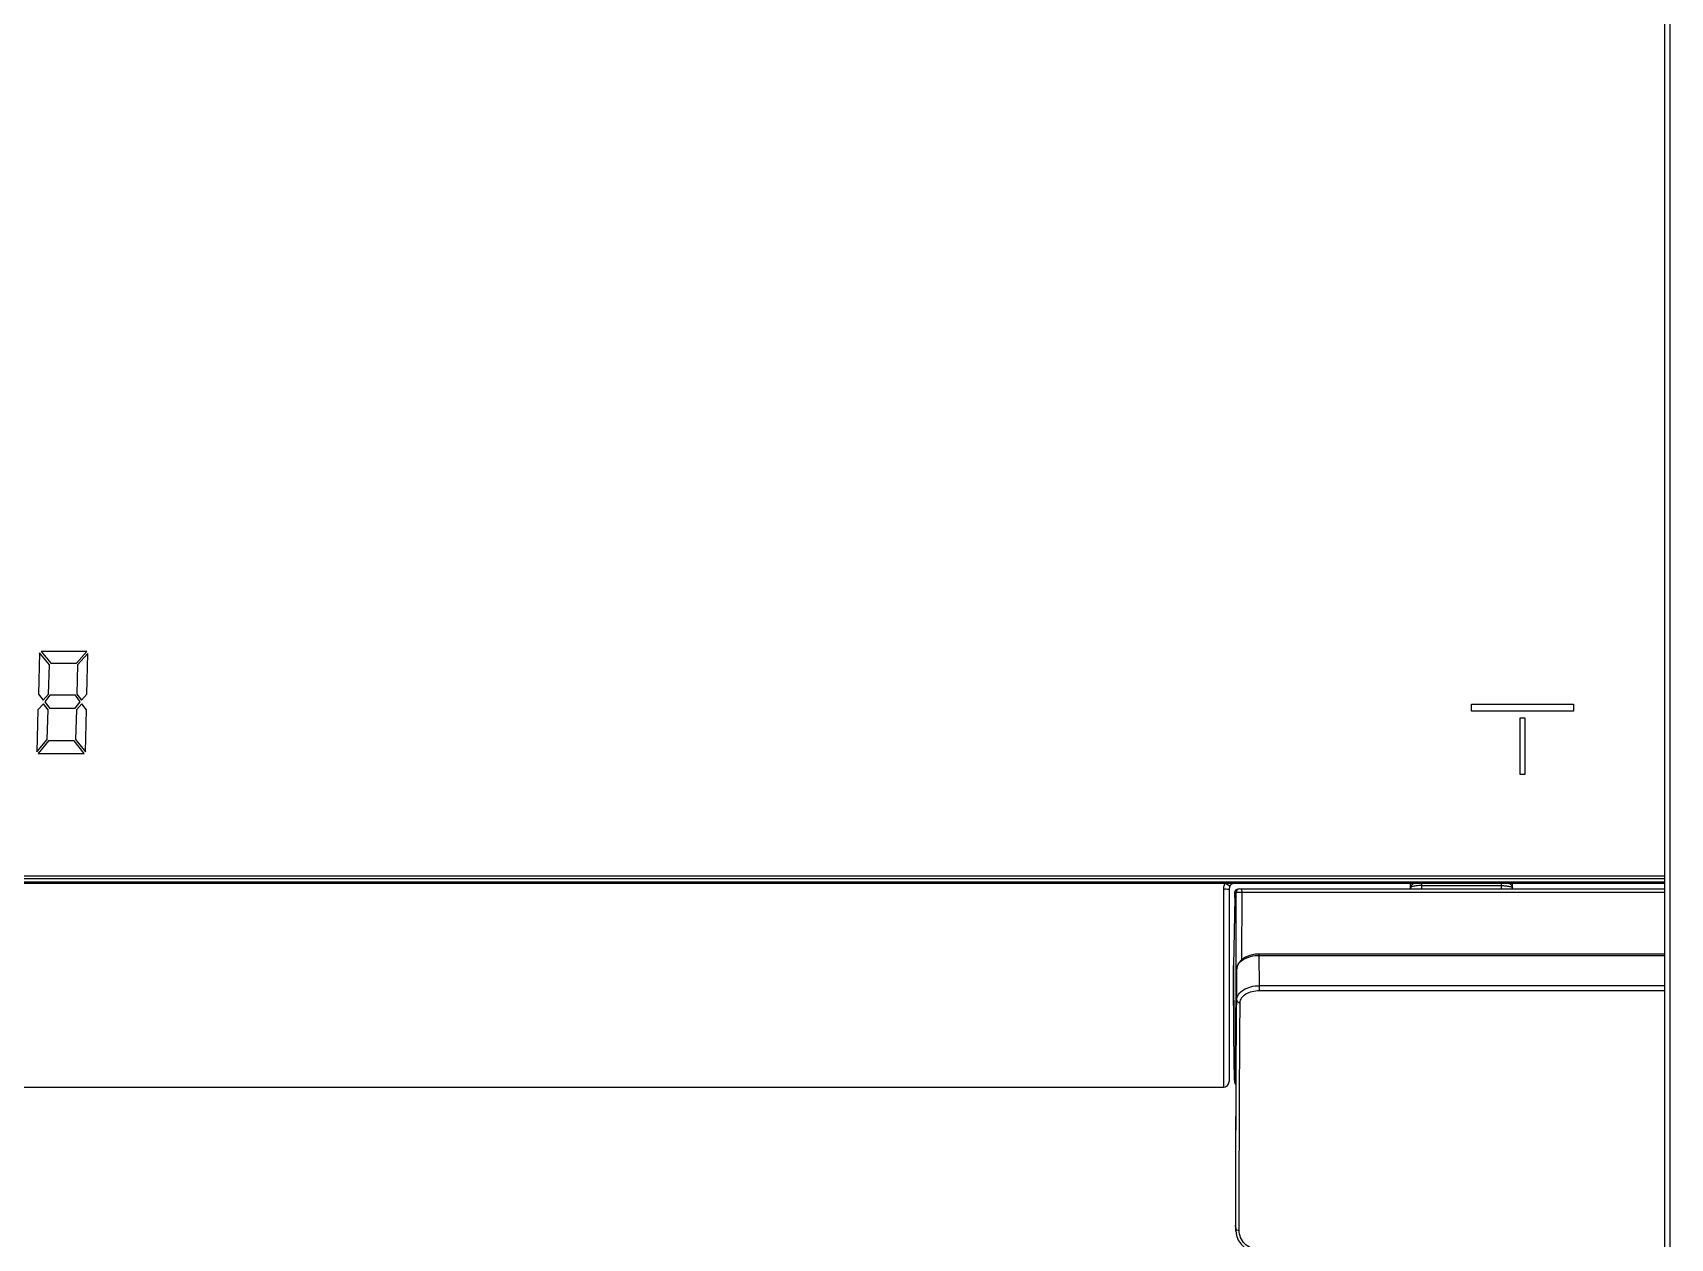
# Model space of a CAD drawing. Header units: millimetres. Extents: x 13495 to 14291, y -4366 to -3315.
# Drawn here: x 13818.88 to 13855.01, y -3563.32 to -3536.73 of the extents above; entities that cross this region are included whole.
import ezdxf

# ---------------------------------------------------------------- set-up
doc = ezdxf.new("R2010")
doc.units = ezdxf.units.MM
doc.header["$LTSCALE"] = 0.1
doc.layers.add('1', color=7, linetype='Continuous')

msp = doc.modelspace()

# ---------------------------------------------------------------- linework, layer by layer
at = {"layer": '1', "color": 7, "linetype": 'Continuous'}
for p, q in [((13854.88, -3530.113), (13854.88, -3634.863)), ((13855.005, -3634.988), (13855.005, -3529.988)), ((13819.035, -3550.406), (13819.012, -3551.316)), ((13819.25, -3550.673), (13819.035, -3550.406)), ((13819.066, -3550.379), (13819.282, -3550.633)), ((13820.076, -3550.379), (13819.066, -3550.379)), ((13819.846, -3550.633), (13820.076, -3550.379)), ((13820.1, -3550.419), (13819.869, -3550.673)), ((13820.077, -3551.316), (13820.1, -3550.419)), ((13819.229, -3551.316), (13819.25, -3550.673)), ((13819.282, -3550.633), (13819.846, -3550.633)), ((13819.869, -3550.673), (13819.859, -3551.316)), ((13819.012, -3551.316), (13819.115, -3551.45)), ((13819.115, -3551.45), (13819.229, -3551.316)), ((13819.263, -3551.343), (13819.149, -3551.49)), ((13819.149, -3551.49), (13819.251, -3551.624)), ((13819.828, -3551.343), (13819.263, -3551.343)), ((13819.816, -3551.624), (13819.931, -3551.49)), ((13819.931, -3551.49), (13819.828, -3551.343)), ((13819.859, -3551.316), (13819.962, -3551.45)), ((13819.962, -3551.45), (13820.077, -3551.316)), ((13818.992, -3551.664), (13818.97, -3552.589)), ((13819.117, -3551.531), (13818.992, -3551.664)), ((13819.22, -3551.664), (13819.117, -3551.531)), ((13819.199, -3552.321), (13819.22, -3551.664)), ((13819.251, -3551.624), (13819.816, -3551.624)), ((13819.85, -3551.664), (13819.829, -3552.321)), ((13819.965, -3551.531), (13819.85, -3551.664)), ((13820.067, -3551.664), (13819.965, -3551.531)), ((13820.045, -3552.589), (13820.067, -3551.664)), ((13850.619, -3551.691), (13850.619, -3551.541)), ((13850.619, -3551.541), (13852.869, -3551.541)), ((13852.869, -3551.691), (13850.619, -3551.691)), ((13851.694, -3553.091), (13851.694, -3551.841)), ((13851.694, -3551.841), (13851.794, -3551.841)), ((13851.794, -3551.841), (13851.794, -3553.091)), ((13852.869, -3551.541), (13852.869, -3551.691)), ((13818.97, -3552.589), (13819.199, -3552.321)), ((13819.233, -3552.347), (13819.004, -3552.629)), ((13819.798, -3552.347), (13819.233, -3552.347)), ((13820.014, -3552.629), (13819.798, -3552.347)), ((13819.829, -3552.321), (13820.045, -3552.589)), ((13819.004, -3552.629), (13820.014, -3552.629)), ((13851.794, -3553.091), (13851.694, -3553.091)), ((13782.273, -3555.488), (13854.88, -3555.488)), ((13854.88, -3555.332), (13782.523, -3555.332)), ((13854.88, -3555.332), (13782.523, -3555.332)), ((13782.523, -3555.385), (13854.88, -3555.385)), ((13854.88, -3555.466), (13782.523, -3555.466)), ((13845.29, -3555.551), (13845.182, -3555.488)), ((13849.27, -3555.488), (13849.269, -3555.613)), ((13849.277, -3555.488), (13849.277, -3555.613)), ((13849.528, -3555.54), (13849.528, -3555.488)), ((13851.278, -3555.488), (13851.278, -3555.54)), ((13851.527, -3555.613), (13851.527, -3555.488)), ((13845.148, -3555.617), (13845.148, -3559.988)), ((13845.273, -3555.613), (13845.273, -3559.863)), ((13845.398, -3555.809), (13845.37, -3557.302)), ((13845.398, -3555.809), (13845.398, -3555.81)), ((13845.403, -3555.688), (13845.433, -3555.688)), ((13845.508, -3555.613), (13854.88, -3555.613)), ((13845.556, -3557.175), (13845.559, -3555.691)), ((13845.559, -3555.691), (13845.558, -3555.613)), ((13854.88, -3555.691), (13845.559, -3555.691)), ((13849.528, -3555.613), (13849.528, -3555.54)), ((13849.528, -3555.54), (13851.278, -3555.54)), ((13851.278, -3555.54), (13851.278, -3555.613)), ((13854.88, -3557.05), (13845.94, -3557.05)), ((13845.94, -3557.079), (13845.94, -3557.05)), ((13845.944, -3557.749), (13845.94, -3557.079)), ((13845.94, -3557.079), (13854.88, -3557.079)), ((13845.37, -3557.301), (13845.37, -3557.302)), ((13845.37, -3557.302), (13845.372, -3557.806)), ((13845.429, -3557.397), (13845.43, -3557.375)), ((13845.437, -3557.396), (13845.437, -3557.397)), ((13845.441, -3558.068), (13845.437, -3557.397)), ((13845.372, -3557.806), (13845.373, -3557.874)), ((13845.373, -3557.874), (13845.375, -3558.252)), ((13854.88, -3557.749), (13845.944, -3557.749)), ((13845.944, -3557.854), (13845.944, -3557.749)), ((13845.944, -3557.854), (13854.88, -3557.854)), ((13845.375, -3558.252), (13845.375, -3558.348)), ((13845.375, -3558.348), (13845.378, -3558.683)), ((13845.378, -3558.683), (13845.378, -3558.724)), ((13845.378, -3558.724), (13845.381, -3559.061)), ((13845.381, -3559.061), (13845.382, -3559.088)), ((13782.348, -3559.988), (13845.148, -3559.988)), ((13845.415, -3563.059), (13845.414, -3563.029)), ((13845.414, -3563.029), (13845.42, -3563.133)), ((13845.415, -3563.059), (13845.421, -3563.163)), ((13845.42, -3563.059), (13845.42, -3563.028)), ((13845.42, -3563.133), (13845.42, -3563.059)), ((13845.42, -3563.144), (13845.42, -3563.133)), ((13845.42, -3563.155), (13845.42, -3563.144)), ((13845.421, -3563.163), (13845.42, -3563.155)), ((13845.435, -3563.141), (13845.424, -3563.137))]:
    msp.add_line(p, q, dxfattribs=at)
for points in [[(13845.94, -3557.05), (13845.846, -3557.056), (13845.734, -3557.08), (13845.633, -3557.12), (13845.548, -3557.177), (13845.486, -3557.246), (13845.448, -3557.324), (13845.437, -3557.396)], [(13845.42, -3563.155), (13845.435, -3563.255), (13845.475, -3563.36), (13845.538, -3563.453), (13845.621, -3563.53), (13845.718, -3563.586), (13845.826, -3563.619), (13845.919, -3563.628)]]:
    msp.add_lwpolyline(points, dxfattribs=at)
for centre, radius, start, end in [((13845.413, -3555.617), 0.265, 170.1186, 176.7688), ((13845.402, -3555.617), 0.254, 176.7879, 179.979), ((13845.398, -3555.613), 0.125, 110, 180), ((13845.148, -3559.863), 0.125, 270, 0)]:
    msp.add_arc(centre, radius, start, end, dxfattribs=at)
for points, knots in [([(13845.182, -3555.488), (13845.174, -3555.501), (13845.162, -3555.528), (13845.155, -3555.557), (13845.152, -3555.572)], [0, 0, 0, 0, 0.498137, 1, 1, 1, 1]), ([(13849.277, -3555.592), (13849.277, -3555.571), (13849.298, -3555.526), (13849.337, -3555.499), (13849.36, -3555.488)], [0, 0, 0, 0, 0.4392, 1, 1, 1, 1]), ([(13851.445, -3555.488), (13851.468, -3555.499), (13851.507, -3555.525), (13851.527, -3555.571), (13851.527, -3555.591)], [0, 0, 0, 0, 0.560246, 1, 1, 1, 1]), ([(13845.148, -3555.617), (13845.178, -3555.617), (13845.205, -3555.604), (13845.273, -3555.625), (13845.273, -3555.613)], [0, 0, 0, 0, 0.706629, 1, 1, 1, 1]), ([(13845.398, -3555.809), (13845.398, -3555.789), (13845.399, -3555.756), (13845.4, -3555.714), (13845.402, -3555.682), (13845.411, -3555.638), (13845.45, -3555.613), (13845.477, -3555.613)], [0, 0, 0, 0, 0.25004, 0.425109, 0.537625, 0.657354, 1, 1, 1, 1]), ([(13845.403, -3555.688), (13845.402, -3555.688), (13845.402, -3555.692), (13845.401, -3555.696), (13845.401, -3555.707), (13845.4, -3555.727), (13845.399, -3555.762), (13845.398, -3555.792), (13845.398, -3555.81)], [0, 0, 0, 0, 0.016573, 0.064184, 0.143111, 0.253249, 0.56618, 1, 1, 1, 1]), ([(13845.403, -3555.688), (13845.403, -3555.669), (13845.419, -3555.629), (13845.458, -3555.613), (13845.478, -3555.613)], [0, 0, 0, 0, 0.500005, 1, 1, 1, 1]), ([(13845.43, -3557.375), (13845.43, -3557.241), (13845.432, -3556.678), (13845.433, -3556.116), (13845.433, -3555.688)], [0, 0, 0, 0, 0.239306, 1, 1, 1, 1]), ([(13845.508, -3555.613), (13845.489, -3555.613), (13845.449, -3555.629), (13845.433, -3555.669), (13845.433, -3555.688)], [0, 0, 0, 0, 0.499978, 1, 1, 1, 1]), ([(13845.559, -3555.691), (13845.543, -3555.691), (13845.513, -3555.69), (13845.478, -3555.69), (13845.456, -3555.689), (13845.444, -3555.689), (13845.437, -3555.688), (13845.433, -3555.689), (13845.433, -3555.688)], [0, 0, 0, 0, 0.380303, 0.70375, 0.828306, 0.921296, 0.979213, 1, 1, 1, 1]), ([(13849.528, -3555.54), (13849.496, -3555.54), (13849.437, -3555.54), (13849.357, -3555.551), (13849.307, -3555.563), (13849.277, -3555.582), (13849.277, -3555.592)], [0, 0, 0, 0, 0.367435, 0.679193, 0.894245, 1, 1, 1, 1]), ([(13851.278, -3555.54), (13851.31, -3555.54), (13851.369, -3555.542), (13851.449, -3555.555), (13851.498, -3555.565), (13851.527, -3555.583), (13851.527, -3555.592)], [0, 0, 0, 0, 0.370363, 0.684025, 0.897897, 1, 1, 1, 1]), ([(13845.437, -3557.397), (13845.438, -3557.354), (13845.47, -3557.26), (13845.589, -3557.158), (13845.752, -3557.094), (13845.876, -3557.079), (13845.94, -3557.079)], [0, 0, 0, 0, 0.19894, 0.430215, 0.702325, 1, 1, 1, 1]), ([(13845.422, -3559.933), (13845.4, -3559.902), (13845.394, -3559.811), (13845.39, -3559.656), (13845.386, -3559.434), (13845.382, -3559.136), (13845.378, -3558.764), (13845.375, -3558.327), (13845.372, -3557.832), (13845.371, -3557.484), (13845.37, -3557.302)], [0, 0, 0, 0, 0.043971, 0.096609, 0.180498, 0.294537, 0.436567, 0.603785, 0.792852, 1, 1, 1, 1]), ([(13845.406, -3559.783), (13845.41, -3559.681), (13845.415, -3559.405), (13845.424, -3558.61), (13845.428, -3557.917), (13845.429, -3557.397)], [0, 0, 0, 0, 0.128552, 0.346533, 1, 1, 1, 1]), ([(13845.437, -3557.397), (13845.434, -3557.791), (13845.421, -3559.668), (13845.416, -3561.546), (13845.414, -3563.029)], [0, 0, 0, 0, 0.209891, 1, 1, 1, 1]), ([(13845.441, -3558.068), (13845.442, -3558.024), (13845.474, -3557.93), (13845.593, -3557.827), (13845.756, -3557.763), (13845.88, -3557.749), (13845.944, -3557.749)], [0, 0, 0, 0, 0.200618, 0.43186, 0.703115, 1, 1, 1, 1]), ([(13845.517, -3558.124), (13845.517, -3558.087), (13845.545, -3558.007), (13845.646, -3557.92), (13845.785, -3557.867), (13845.89, -3557.854), (13845.944, -3557.854)], [0, 0, 0, 0, 0.200859, 0.432303, 0.703994, 1, 1, 1, 1]), ([(13845.42, -3563.028), (13845.421, -3562.562), (13845.424, -3560.908), (13845.431, -3559.254), (13845.441, -3558.068)], [0, 0, 0, 0, 0.282301, 1, 1, 1, 1]), ([(13845.441, -3558.068), (13845.441, -3558.083), (13845.463, -3558.116), (13845.498, -3558.124), (13845.517, -3558.124)], [0, 0, 0, 0, 0.450648, 1, 1, 1, 1]), ([(13845.495, -3563.146), (13845.496, -3562.674), (13845.5, -3561), (13845.506, -3559.325), (13845.517, -3558.124)], [0, 0, 0, 0, 0.282324, 1, 1, 1, 1]), ([(13845.382, -3559.088), (13845.383, -3559.229), (13845.387, -3559.487), (13845.389, -3559.665), (13845.399, -3559.914), (13845.405, -3559.81), (13845.406, -3559.783)], [0, 0, 0, 0, 0.491518, 0.797483, 0.905944, 1, 1, 1, 1]), ([(13845.424, -3563.137), (13845.423, -3563.137), (13845.421, -3563.136), (13845.42, -3563.134), (13845.42, -3563.133)], [0, 0, 0, 0, 0.615737, 1, 1, 1, 1]), ([(13845.495, -3563.146), (13845.48, -3563.146), (13845.459, -3563.145), (13845.439, -3563.142), (13845.435, -3563.141)], [0, 0, 0, 0, 0.78775, 1, 1, 1, 1]), ([(13845.92, -3563.563), (13845.812, -3563.562), (13845.588, -3563.476), (13845.496, -3563.253), (13845.495, -3563.146)], [0, 0, 0, 0, 0.502611, 1, 1, 1, 1])]:
    msp.add_open_spline(points, degree=3, knots=knots, dxfattribs=at)

doc.saveas('drawing.dxf')
